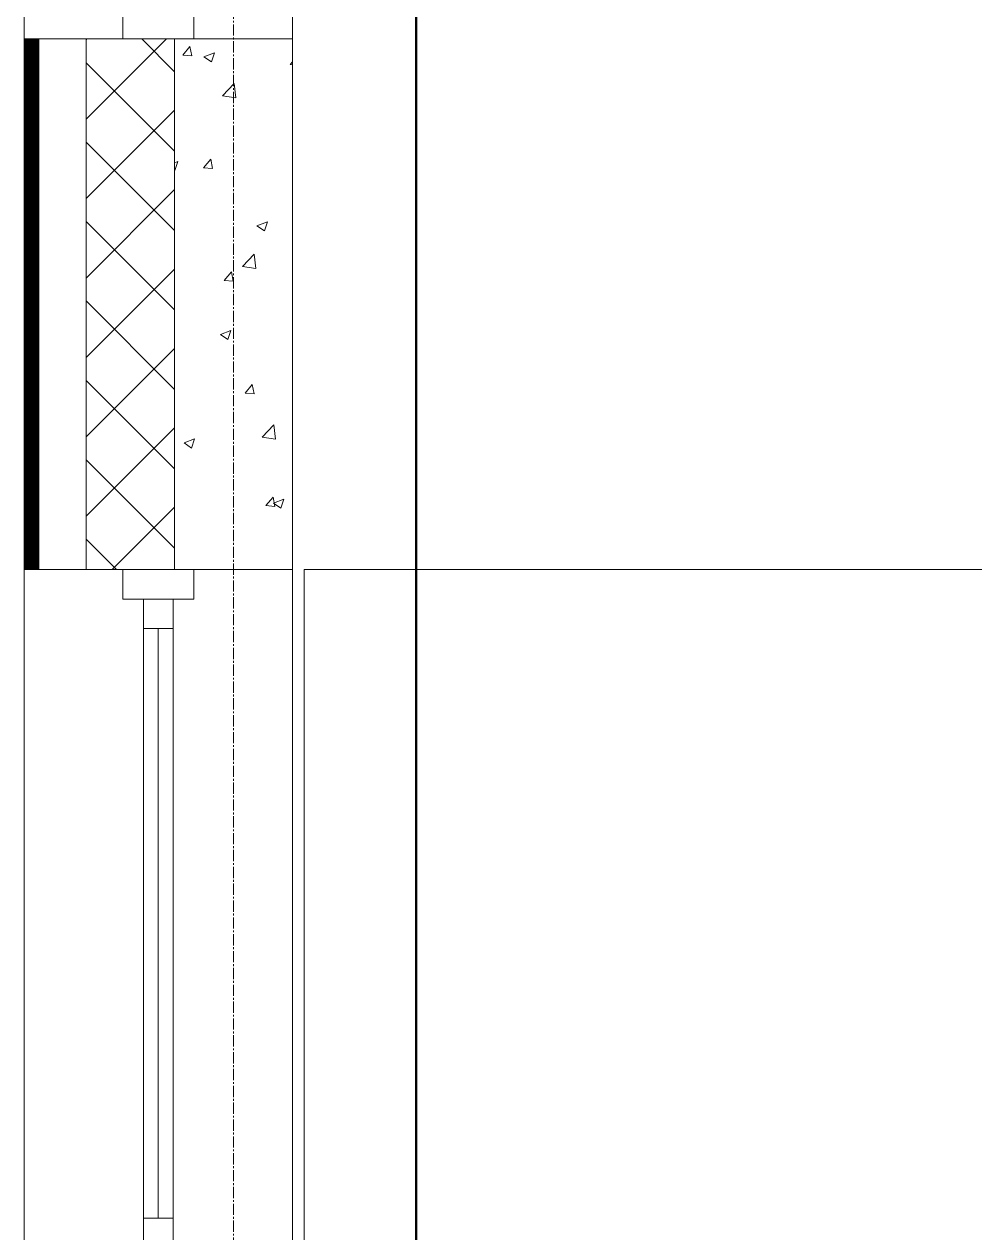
# Model space of a CAD drawing. Header units: millimetres. Extents: x -24360 to 609566, y -391049 to 148426.
# Drawn here: x -355 to 1257, y 18875 to 20925 of the extents above; entities that cross this region are included whole.
import ezdxf

# ---------------------------------------------------------------- set-up
doc = ezdxf.new("R2010")
doc.units = ezdxf.units.MM
doc.linetypes.add('CENTER2', pattern=[28.575, 19.05, -3.175, 3.175, -3.175])
for name, color, linetype, lineweight in [('A-Wall_Материал_Газоблок_Контур', 250, 'Continuous', 0), ('АР_Окна', 4, 'Continuous', 5), ('АР_Стены ПЕНОблок', 52, 'Continuous', 20), ('АР_Тонкая', 254, 'Continuous', 5), ('АР_Утеплитель', 31, 'Continuous', 0), ('АР_Штриховка', 8, 'Continuous', 0), ('основной', 250, 'Continuous', 15)]:
    doc.layers.add(name, color=color, linetype=linetype, lineweight=lineweight)
doc.layers.add('АР_Оси_РД_100', color=7, linetype='Continuous', lineweight=0, true_color=0x525252)
doc.layers.add('РД_Оси_100', color=7, linetype='Continuous', lineweight=0, true_color=0x525252)

# ---------------------------------------------------------------- blocks, each defined once
blk = doc.blocks.new('СОШ_2200_АР_ОСИ_М100_28.05.24')
at = {"layer": 'АР_Оси_РД_100', "linetype": 'CENTER2'}
blk.add_line((0, -6155), (0, 139938.679), dxfattribs=at)

msp = doc.modelspace()

# ---------------------------------------------------------------- linework, layer by layer
at = {"color": 2, "lineweight": 50}
msp.add_lwpolyline([(7474, 13867), (310, 13867), (310, 22504.769), (7474, 22504.769)], close=True, dxfattribs=at)
at = {"layer": 'A-Wall_Материал_Газоблок_Контур', "color": 18, "linetype": 'Continuous', "lineweight": 0, "true_color": 0x000000}
for p, q in [((-355, 22100), (-355, 20900)), ((100, 20900), (100, 22100)), ((-355, 20000), (-355, 18800)), ((100, 18800), (100, 20000))]:
    msp.add_line(p, q, dxfattribs=at)
at = {"layer": 'АР_Окна', "color": 18, "linetype": 'Continuous', "lineweight": 5, "true_color": 0x000000}
for p, q in [((-355, 22100), (-355, 20900)), ((100, 22100), (100, 20900)), ((-355, 20000), (-355, 18800)), ((100, 20000), (100, 18800)), ((-152.5, 19900), (-102.5, 19900)), ((-127.5, 19900), (-127.5, 18900)), ((-152.5, 18900), (-102.5, 18900))]:
    msp.add_line(p, q, dxfattribs=at)
for points in [[(-67.5, 20950), (-67.5, 20900), (-187.5, 20900), (-187.5, 20950)], [(-67.5, 19950), (-67.5, 20000), (-187.5, 20000), (-187.5, 19950)], [(-152.5, 19950), (-102.5, 19950), (-102.5, 18850), (-152.5, 18850)]]:
    msp.add_lwpolyline(points, close=True, dxfattribs=at)
at = {"layer": 'АР_Стены ПЕНОблок', "color": 18, "linetype": 'Continuous', "lineweight": 20, "true_color": 0x000000}
for p, q in [((100, 20900), (-100, 20900)), ((-100, 20900), (-100, 20000)), ((100, 20000), (100, 20900)), ((-100, 20000), (100, 20000))]:
    msp.add_line(p, q, dxfattribs=at)
at = {"layer": 'АР_Тонкая', "color": 18, "linetype": 'Continuous', "lineweight": 5, "true_color": 0x000000}
for p, q in [((-330, 20900), (-355, 20900)), ((-355, 20900), (-355, 20000)), ((-250, 20900), (-330, 20900)), ((-330, 20900), (-330, 20000)), ((-330, 20000), (-330, 20900)), ((-250, 20000), (-250, 20900)), ((-355, 20000), (-330, 20000)), ((-330, 20000), (-250, 20000))]:
    msp.add_line(p, q, dxfattribs=at)
at = {"layer": 'АР_Утеплитель', "color": 18, "linetype": 'Continuous', "lineweight": 0, "true_color": 0x000000}
for p, q in [((-100, 20900), (-250, 20900)), ((-250, 20900), (-250, 20000)), ((-100, 20000), (-100, 20900)), ((-250, 20000), (-100, 20000))]:
    msp.add_line(p, q, dxfattribs=at)
at = {"layer": 'АР_Штриховка', "color": 18, "linetype": 'Continuous', "lineweight": 0, "true_color": 0x000000}
for p, q in [((-355, 20899), (-330, 20899)), ((-355, 20898), (-330, 20898)), ((-355, 20897), (-330, 20897)), ((-355, 20896), (-330, 20896)), ((-355, 20895), (-330, 20895)), ((-355, 20894), (-330, 20894)), ((-355, 20893), (-330, 20893)), ((-355, 20892), (-330, 20892)), ((-355, 20891), (-330, 20891)), ((-355, 20890), (-330, 20890)), ((-250, 20898.503), (-248.503, 20900)), ((-250, 20763.799), (-113.799, 20900)), ((-100, 20844.392), (-155.608, 20900)), ((-355, 20889), (-330, 20889)), ((-355, 20888), (-330, 20888)), ((-355, 20887), (-330, 20887)), ((-355, 20886), (-330, 20886)), ((-355, 20885), (-330, 20885)), ((-355, 20884), (-330, 20884)), ((-355, 20883), (-330, 20883)), ((-355, 20882), (-330, 20882)), ((-355, 20881), (-330, 20881)), ((-355, 20880), (-330, 20880)), ((-355, 20879), (-330, 20879)), ((-355, 20878), (-330, 20878)), ((-355, 20877), (-330, 20877)), ((-355, 20876), (-330, 20876)), ((-355, 20875), (-330, 20875)), ((-355, 20874), (-330, 20874)), ((-355, 20873), (-330, 20873)), ((-355, 20872), (-330, 20872)), ((-355, 20871), (-330, 20871)), ((-355, 20870), (-330, 20870)), ((-355, 20869), (-330, 20869)), ((-86.142, 20872.589), (-73.897, 20887.182)), ((-86.142, 20872.589), (-70.96, 20871.261)), ((-70.91, 20871.27), (-73.847, 20887.191)), ((-50.16, 20869.47), (-37.526, 20860.948)), ((-50.154, 20869.484), (-32.369, 20876.311)), ((-37.524, 20860.948), (-32.374, 20876.297)), ((-355, 20868), (-330, 20868)), ((-355, 20867), (-330, 20867)), ((-355, 20866), (-330, 20866)), ((-355, 20865), (-330, 20865)), ((-355, 20864), (-330, 20864)), ((-355, 20863), (-330, 20863)), ((-355, 20862), (-330, 20862)), ((-355, 20861), (-330, 20861)), ((-355, 20860), (-330, 20860)), ((-355, 20859), (-330, 20859)), ((-355, 20858), (-330, 20858)), ((-355, 20857), (-330, 20857)), ((-355, 20856), (-330, 20856)), ((-355, 20855), (-330, 20855)), ((-355, 20854), (-330, 20854)), ((-355, 20853), (-330, 20853)), ((-355, 20852), (-330, 20852)), ((-355, 20851), (-330, 20851)), ((-355, 20850), (-330, 20850)), ((-355, 20849), (-330, 20849)), ((-100, 20709.688), (-250, 20859.688)), ((96.043, 20856.65), (100, 20861.366)), ((96.043, 20856.65), (100, 20856.304)), ((-355, 20848), (-330, 20848)), ((-355, 20847), (-330, 20847)), ((-355, 20846), (-330, 20846)), ((-355, 20845), (-330, 20845)), ((-355, 20844), (-330, 20844)), ((-355, 20843), (-330, 20843)), ((-355, 20842), (-330, 20842)), ((-355, 20841), (-330, 20841)), ((-355, 20840), (-330, 20840)), ((-355, 20839), (-330, 20839)), ((-355, 20838), (-330, 20838)), ((-355, 20837), (-330, 20837)), ((-355, 20836), (-330, 20836)), ((-355, 20835), (-330, 20835)), ((-355, 20834), (-330, 20834)), ((-355, 20833), (-330, 20833)), ((-355, 20832), (-330, 20832)), ((-355, 20831), (-330, 20831)), ((-355, 20830), (-330, 20830)), ((-355, 20829), (-330, 20829)), ((-355, 20828), (-330, 20828)), ((-355, 20827), (-330, 20827)), ((-355, 20826), (-330, 20826)), ((-355, 20825), (-330, 20825)), ((-355, 20824), (-330, 20824)), ((-355, 20823), (-330, 20823)), ((-355, 20822), (-330, 20822)), ((-355, 20821), (-330, 20821)), ((-355, 20820), (-330, 20820)), ((-355, 20819), (-330, 20819)), ((-355, 20818), (-330, 20818)), ((-355, 20817), (-330, 20817)), ((-355, 20816), (-330, 20816)), ((-355, 20815), (-330, 20815)), ((-355, 20814), (-330, 20814)), ((-355, 20813), (-330, 20813)), ((-355, 20812), (-330, 20812)), ((-355, 20811), (-330, 20811)), ((-355, 20810), (-330, 20810)), ((-355, 20809), (-330, 20809)), ((-355, 20808), (-330, 20808)), ((-18.557, 20803.616), (1.227, 20824.235)), ((4.046, 20800.114), (1.24, 20824.236)), ((-355, 20807), (-330, 20807)), ((-355, 20806), (-330, 20806)), ((-355, 20805), (-330, 20805)), ((-355, 20804), (-330, 20804)), ((-355, 20803), (-330, 20803)), ((-355, 20802), (-330, 20802)), ((-355, 20801), (-330, 20801)), ((-355, 20800), (-330, 20800)), ((-355, 20799), (-330, 20799)), ((-355, 20798), (-330, 20798)), ((-355, 20797), (-330, 20797)), ((-355, 20796), (-330, 20796)), ((-355, 20795), (-330, 20795)), ((-355, 20794), (-330, 20794)), ((-355, 20793), (-330, 20793)), ((-355, 20792), (-330, 20792)), ((-355, 20791), (-330, 20791)), ((-355, 20790), (-330, 20790)), ((-355, 20789), (-330, 20789)), ((-355, 20788), (-330, 20788)), ((-355, 20787), (-330, 20787)), ((-18.547, 20803.596), (4.043, 20800.093)), ((-355, 20786), (-330, 20786)), ((-355, 20785), (-330, 20785)), ((-355, 20784), (-330, 20784)), ((-355, 20783), (-330, 20783)), ((-355, 20782), (-330, 20782)), ((-355, 20781), (-330, 20781)), ((-355, 20780), (-330, 20780)), ((-355, 20779), (-330, 20779)), ((-355, 20778), (-330, 20778)), ((-355, 20777), (-330, 20777)), ((-355, 20776), (-330, 20776)), ((-355, 20775), (-330, 20775)), ((-355, 20774), (-330, 20774)), ((-355, 20773), (-330, 20773)), ((-355, 20772), (-330, 20772)), ((-355, 20771), (-330, 20771)), ((-355, 20770), (-330, 20770)), ((-355, 20769), (-330, 20769)), ((-355, 20768), (-330, 20768)), ((-355, 20767), (-330, 20767)), ((-250, 20629.095), (-100, 20779.095)), ((-355, 20766), (-330, 20766)), ((-355, 20765), (-330, 20765)), ((-355, 20764), (-330, 20764)), ((-355, 20763), (-330, 20763)), ((-355, 20762), (-330, 20762)), ((-355, 20761), (-330, 20761)), ((-355, 20760), (-330, 20760)), ((-355, 20759), (-330, 20759)), ((-355, 20758), (-330, 20758)), ((-355, 20757), (-330, 20757)), ((-355, 20756), (-330, 20756)), ((-355, 20755), (-330, 20755)), ((-355, 20754), (-330, 20754)), ((-355, 20753), (-330, 20753)), ((-355, 20752), (-330, 20752)), ((-355, 20751), (-330, 20751)), ((-355, 20750), (-330, 20750)), ((-355, 20749), (-330, 20749)), ((-355, 20748), (-330, 20748)), ((-355, 20747), (-330, 20747)), ((-355, 20746), (-330, 20746)), ((-355, 20745), (-330, 20745)), ((-355, 20744), (-330, 20744)), ((-355, 20743), (-330, 20743)), ((-355, 20742), (-330, 20742)), ((-355, 20741), (-330, 20741)), ((-355, 20740), (-330, 20740)), ((-355, 20739), (-330, 20739)), ((-355, 20738), (-330, 20738)), ((-355, 20737), (-330, 20737)), ((-355, 20736), (-330, 20736)), ((-355, 20735), (-330, 20735)), ((-355, 20734), (-330, 20734)), ((-355, 20733), (-330, 20733)), ((-355, 20732), (-330, 20732)), ((-355, 20731), (-330, 20731)), ((-355, 20730), (-330, 20730)), ((-355, 20729), (-330, 20729)), ((-355, 20728), (-330, 20728)), ((-355, 20727), (-330, 20727)), ((-355, 20726), (-330, 20726)), ((-355, 20725), (-330, 20725)), ((-355, 20724), (-330, 20724)), ((-355, 20723), (-330, 20723)), ((-355, 20722), (-330, 20722)), ((-355, 20721), (-330, 20721)), ((-355, 20720), (-330, 20720)), ((-355, 20719), (-330, 20719)), ((-355, 20718), (-330, 20718)), ((-355, 20717), (-330, 20717)), ((-355, 20716), (-330, 20716)), ((-355, 20715), (-330, 20715)), ((-355, 20714), (-330, 20714)), ((-355, 20713), (-330, 20713)), ((-355, 20712), (-330, 20712)), ((-355, 20711), (-330, 20711)), ((-355, 20710), (-330, 20710)), ((-355, 20709), (-330, 20709)), ((-355, 20708), (-330, 20708)), ((-355, 20707), (-330, 20707)), ((-355, 20706), (-330, 20706)), ((-355, 20705), (-330, 20705)), ((-100, 20574.984), (-250, 20724.984)), ((-355, 20704), (-330, 20704)), ((-355, 20703), (-330, 20703)), ((-355, 20702), (-330, 20702)), ((-355, 20701), (-330, 20701)), ((-355, 20700), (-330, 20700)), ((-355, 20699), (-330, 20699)), ((-355, 20698), (-330, 20698)), ((-355, 20697), (-330, 20697)), ((-355, 20696), (-330, 20696)), ((-355, 20695), (-330, 20695)), ((-355, 20694), (-330, 20694)), ((-355, 20693), (-330, 20693)), ((-355, 20692), (-330, 20692)), ((-355, 20691), (-330, 20691)), ((-355, 20690), (-330, 20690)), ((-355, 20689), (-330, 20689)), ((-355, 20688), (-330, 20688)), ((-355, 20687), (-330, 20687)), ((-355, 20686), (-330, 20686)), ((-355, 20685), (-330, 20685)), ((-100, 20689.885), (-94.172, 20692.123)), ((-99.326, 20676.76), (-94.176, 20692.109)), ((-50.898, 20681.532), (-38.653, 20696.125)), ((-35.667, 20680.213), (-38.604, 20696.134)), ((-355, 20684), (-330, 20684)), ((-355, 20683), (-330, 20683)), ((-355, 20682), (-330, 20682)), ((-355, 20681), (-330, 20681)), ((-355, 20680), (-330, 20680)), ((-355, 20679), (-330, 20679)), ((-355, 20678), (-330, 20678)), ((-355, 20677), (-330, 20677)), ((-355, 20676), (-330, 20676)), ((-355, 20675), (-330, 20675)), ((-355, 20674), (-330, 20674)), ((-355, 20673), (-330, 20673)), ((-355, 20672), (-330, 20672)), ((-355, 20671), (-330, 20671)), ((-355, 20670), (-330, 20670)), ((-355, 20669), (-330, 20669)), ((-355, 20668), (-330, 20668)), ((-355, 20667), (-330, 20667)), ((-355, 20666), (-330, 20666)), ((-355, 20665), (-330, 20665)), ((-355, 20664), (-330, 20664)), ((-100, 20677.214), (-99.328, 20676.76)), ((-50.898, 20681.532), (-35.716, 20680.204)), ((-355, 20663), (-330, 20663)), ((-355, 20662), (-330, 20662)), ((-355, 20661), (-330, 20661)), ((-355, 20660), (-330, 20660)), ((-355, 20659), (-330, 20659)), ((-355, 20658), (-330, 20658)), ((-355, 20657), (-330, 20657)), ((-355, 20656), (-330, 20656)), ((-355, 20655), (-330, 20655)), ((-355, 20654), (-330, 20654)), ((-355, 20653), (-330, 20653)), ((-355, 20652), (-330, 20652)), ((-355, 20651), (-330, 20651)), ((-355, 20650), (-330, 20650)), ((-355, 20649), (-330, 20649)), ((-355, 20648), (-330, 20648)), ((-355, 20647), (-330, 20647)), ((-355, 20646), (-330, 20646)), ((-355, 20645), (-330, 20645)), ((-355, 20644), (-330, 20644)), ((-250, 20494.392), (-100, 20644.392)), ((-355, 20643), (-330, 20643)), ((-355, 20642), (-330, 20642)), ((-355, 20641), (-330, 20641)), ((-355, 20640), (-330, 20640)), ((-355, 20639), (-330, 20639)), ((-355, 20638), (-330, 20638)), ((-355, 20637), (-330, 20637)), ((-355, 20636), (-330, 20636)), ((-355, 20635), (-330, 20635)), ((-355, 20634), (-330, 20634)), ((-355, 20633), (-330, 20633)), ((-355, 20632), (-330, 20632)), ((-355, 20631), (-330, 20631)), ((-355, 20630), (-330, 20630)), ((-355, 20629), (-330, 20629)), ((-355, 20628), (-330, 20628)), ((-355, 20627), (-330, 20627)), ((-355, 20626), (-330, 20626)), ((-355, 20625), (-330, 20625)), ((-355, 20624), (-330, 20624)), ((-355, 20623), (-330, 20623)), ((-355, 20622), (-330, 20622)), ((-355, 20621), (-330, 20621)), ((-355, 20620), (-330, 20620)), ((-355, 20619), (-330, 20619)), ((-355, 20618), (-330, 20618)), ((-355, 20617), (-330, 20617)), ((-355, 20616), (-330, 20616)), ((-355, 20615), (-330, 20615)), ((-355, 20614), (-330, 20614)), ((-355, 20613), (-330, 20613)), ((-355, 20612), (-330, 20612)), ((-355, 20611), (-330, 20611)), ((-355, 20610), (-330, 20610)), ((-355, 20609), (-330, 20609)), ((-355, 20608), (-330, 20608)), ((-355, 20607), (-330, 20607)), ((-355, 20606), (-330, 20606)), ((-355, 20605), (-330, 20605)), ((-355, 20604), (-330, 20604)), ((-355, 20603), (-330, 20603)), ((-355, 20602), (-330, 20602)), ((-355, 20601), (-330, 20601)), ((-355, 20600), (-330, 20600)), ((-355, 20599), (-330, 20599)), ((-355, 20598), (-330, 20598)), ((-355, 20597), (-330, 20597)), ((-355, 20596), (-330, 20596)), ((-355, 20595), (-330, 20595)), ((-355, 20594), (-330, 20594)), ((-355, 20593), (-330, 20593)), ((-355, 20592), (-330, 20592)), ((-355, 20591), (-330, 20591)), ((-355, 20590), (-330, 20590)), ((-355, 20589), (-330, 20589)), ((-355, 20588), (-330, 20588)), ((-355, 20587), (-330, 20587)), ((-355, 20586), (-330, 20586)), ((-355, 20585), (-330, 20585)), ((-355, 20584), (-330, 20584)), ((-355, 20583), (-330, 20583)), ((-355, 20582), (-330, 20582)), ((-100, 20440.28), (-250, 20590.28)), ((39.652, 20583.017), (52.287, 20574.495)), ((39.658, 20583.03), (57.443, 20589.857)), ((52.289, 20574.494), (57.439, 20589.843)), ((-355, 20581), (-330, 20581)), ((-355, 20580), (-330, 20580)), ((-355, 20579), (-330, 20579)), ((-355, 20578), (-330, 20578)), ((-355, 20577), (-330, 20577)), ((-355, 20576), (-330, 20576)), ((-355, 20575), (-330, 20575)), ((-355, 20574), (-330, 20574)), ((-355, 20573), (-330, 20573)), ((-355, 20572), (-330, 20572)), ((-355, 20571), (-330, 20571)), ((-355, 20570), (-330, 20570)), ((-355, 20569), (-330, 20569)), ((-355, 20568), (-330, 20568)), ((-355, 20567), (-330, 20567)), ((-355, 20566), (-330, 20566)), ((-355, 20565), (-330, 20565)), ((-355, 20564), (-330, 20564)), ((-355, 20563), (-330, 20563)), ((-355, 20562), (-330, 20562)), ((-355, 20561), (-330, 20561)), ((-355, 20560), (-330, 20560)), ((-355, 20559), (-330, 20559)), ((-355, 20558), (-330, 20558)), ((-355, 20557), (-330, 20557)), ((-355, 20556), (-330, 20556)), ((-355, 20555), (-330, 20555)), ((-355, 20554), (-330, 20554)), ((-355, 20553), (-330, 20553)), ((-355, 20552), (-330, 20552)), ((-355, 20551), (-330, 20551)), ((-355, 20550), (-330, 20550)), ((-355, 20549), (-330, 20549)), ((-355, 20548), (-330, 20548)), ((-355, 20547), (-330, 20547)), ((-355, 20546), (-330, 20546)), ((-355, 20545), (-330, 20545)), ((-355, 20544), (-330, 20544)), ((-355, 20543), (-330, 20543)), ((-355, 20542), (-330, 20542)), ((-355, 20541), (-330, 20541)), ((-355, 20540), (-330, 20540)), ((-355, 20539), (-330, 20539)), ((-355, 20538), (-330, 20538)), ((-355, 20537), (-330, 20537)), ((-355, 20536), (-330, 20536)), ((-355, 20535), (-330, 20535)), ((-355, 20534), (-330, 20534)), ((-355, 20533), (-330, 20533)), ((-355, 20532), (-330, 20532)), ((-355, 20531), (-330, 20531)), ((-355, 20530), (-330, 20530)), ((-355, 20529), (-330, 20529)), ((-355, 20528), (-330, 20528)), ((-355, 20527), (-330, 20527)), ((-355, 20526), (-330, 20526)), ((-355, 20525), (-330, 20525)), ((-355, 20524), (-330, 20524)), ((-355, 20523), (-330, 20523)), ((-355, 20522), (-330, 20522)), ((-355, 20521), (-330, 20521)), ((15.118, 20514.148), (34.902, 20534.766)), ((37.721, 20510.646), (34.914, 20534.768)), ((-355, 20520), (-330, 20520)), ((-355, 20519), (-330, 20519)), ((-355, 20518), (-330, 20518)), ((-355, 20517), (-330, 20517)), ((-355, 20516), (-330, 20516)), ((-355, 20515), (-330, 20515)), ((-355, 20514), (-330, 20514)), ((-355, 20513), (-330, 20513)), ((-355, 20512), (-330, 20512)), ((-355, 20511), (-330, 20511)), ((-355, 20510), (-330, 20510)), ((-355, 20509), (-330, 20509)), ((-355, 20508), (-330, 20508)), ((-355, 20507), (-330, 20507)), ((-355, 20506), (-330, 20506)), ((-355, 20505), (-330, 20505)), ((-355, 20504), (-330, 20504)), ((-355, 20503), (-330, 20503)), ((-355, 20502), (-330, 20502)), ((-355, 20501), (-330, 20501)), ((-355, 20500), (-330, 20500)), ((-250, 20359.688), (-100, 20509.688)), ((-15.655, 20490.475), (-3.41, 20505.068)), ((-0.424, 20489.156), (-3.361, 20505.077)), ((15.127, 20514.128), (37.717, 20510.624)), ((-355, 20499), (-330, 20499)), ((-355, 20498), (-330, 20498)), ((-355, 20497), (-330, 20497)), ((-355, 20496), (-330, 20496)), ((-355, 20495), (-330, 20495)), ((-355, 20494), (-330, 20494)), ((-355, 20493), (-330, 20493)), ((-355, 20492), (-330, 20492)), ((-355, 20491), (-330, 20491)), ((-355, 20490), (-330, 20490)), ((-355, 20489), (-330, 20489)), ((-355, 20488), (-330, 20488)), ((-355, 20487), (-330, 20487)), ((-355, 20486), (-330, 20486)), ((-355, 20485), (-330, 20485)), ((-355, 20484), (-330, 20484)), ((-355, 20483), (-330, 20483)), ((-355, 20482), (-330, 20482)), ((-355, 20481), (-330, 20481)), ((-355, 20480), (-330, 20480)), ((-15.655, 20490.475), (-0.473, 20489.147)), ((-355, 20479), (-330, 20479)), ((-355, 20478), (-330, 20478)), ((-355, 20477), (-330, 20477)), ((-355, 20476), (-330, 20476)), ((-355, 20475), (-330, 20475)), ((-355, 20474), (-330, 20474)), ((-355, 20473), (-330, 20473)), ((-355, 20472), (-330, 20472)), ((-355, 20471), (-330, 20471)), ((-355, 20470), (-330, 20470)), ((-355, 20469), (-330, 20469)), ((-355, 20468), (-330, 20468)), ((-355, 20467), (-330, 20467)), ((-355, 20466), (-330, 20466)), ((-355, 20465), (-330, 20465)), ((-355, 20464), (-330, 20464)), ((-355, 20463), (-330, 20463)), ((-355, 20462), (-330, 20462)), ((-355, 20461), (-330, 20461)), ((-355, 20460), (-330, 20460)), ((-355, 20459), (-330, 20459)), ((-355, 20458), (-330, 20458)), ((-355, 20457), (-330, 20457)), ((-355, 20456), (-330, 20456)), ((-355, 20455), (-330, 20455)), ((-355, 20454), (-330, 20454)), ((-355, 20453), (-330, 20453)), ((-355, 20452), (-330, 20452)), ((-355, 20451), (-330, 20451)), ((-355, 20450), (-330, 20450)), ((-355, 20449), (-330, 20449)), ((-355, 20448), (-330, 20448)), ((-355, 20447), (-330, 20447)), ((-355, 20446), (-330, 20446)), ((-355, 20445), (-330, 20445)), ((-355, 20444), (-330, 20444)), ((-355, 20443), (-330, 20443)), ((-355, 20442), (-330, 20442)), ((-355, 20441), (-330, 20441)), ((-355, 20440), (-330, 20440)), ((-355, 20439), (-330, 20439)), ((-100, 20305.576), (-250, 20455.576)), ((-355, 20438), (-330, 20438)), ((-355, 20437), (-330, 20437)), ((-355, 20436), (-330, 20436)), ((-355, 20435), (-330, 20435)), ((-355, 20434), (-330, 20434)), ((-355, 20433), (-330, 20433)), ((-355, 20432), (-330, 20432)), ((-355, 20431), (-330, 20431)), ((-355, 20430), (-330, 20430)), ((-355, 20429), (-330, 20429)), ((-355, 20428), (-330, 20428)), ((-355, 20427), (-330, 20427)), ((-355, 20426), (-330, 20426)), ((-355, 20425), (-330, 20425)), ((-355, 20424), (-330, 20424)), ((-355, 20423), (-330, 20423)), ((-355, 20422), (-330, 20422)), ((-355, 20421), (-330, 20421)), ((-355, 20420), (-330, 20420)), ((-355, 20419), (-330, 20419)), ((-355, 20418), (-330, 20418)), ((-355, 20417), (-330, 20417)), ((-355, 20416), (-330, 20416)), ((-355, 20415), (-330, 20415)), ((-355, 20414), (-330, 20414)), ((-355, 20413), (-330, 20413)), ((-355, 20412), (-330, 20412)), ((-355, 20411), (-330, 20411)), ((-355, 20410), (-330, 20410)), ((-355, 20409), (-330, 20409)), ((-355, 20408), (-330, 20408)), ((-355, 20407), (-330, 20407)), ((-355, 20406), (-330, 20406)), ((-355, 20405), (-330, 20405)), ((-355, 20404), (-330, 20404)), ((-355, 20403), (-330, 20403)), ((-355, 20402), (-330, 20402)), ((-355, 20401), (-330, 20401)), ((-355, 20400), (-330, 20400)), ((-355, 20399), (-330, 20399)), ((-355, 20398), (-330, 20398)), ((-22.15, 20398.829), (-9.515, 20390.307)), ((-22.144, 20398.842), (-4.359, 20405.669)), ((-9.514, 20390.307), (-4.363, 20405.656)), ((-355, 20397), (-330, 20397)), ((-355, 20396), (-330, 20396)), ((-355, 20395), (-330, 20395)), ((-355, 20394), (-330, 20394)), ((-355, 20393), (-330, 20393)), ((-355, 20392), (-330, 20392)), ((-355, 20391), (-330, 20391)), ((-355, 20390), (-330, 20390)), ((-355, 20389), (-330, 20389)), ((-355, 20388), (-330, 20388)), ((-355, 20387), (-330, 20387)), ((-355, 20386), (-330, 20386)), ((-355, 20385), (-330, 20385)), ((-355, 20384), (-330, 20384)), ((-355, 20383), (-330, 20383)), ((-355, 20382), (-330, 20382)), ((-355, 20381), (-330, 20381)), ((-355, 20380), (-330, 20380)), ((-355, 20379), (-330, 20379)), ((-355, 20378), (-330, 20378)), ((-355, 20377), (-330, 20377)), ((-355, 20376), (-330, 20376)), ((-355, 20375), (-330, 20375)), ((-355, 20374), (-330, 20374)), ((-355, 20373), (-330, 20373)), ((-355, 20372), (-330, 20372)), ((-355, 20371), (-330, 20371)), ((-355, 20370), (-330, 20370)), ((-355, 20369), (-330, 20369)), ((-355, 20368), (-330, 20368)), ((-355, 20367), (-330, 20367)), ((-355, 20366), (-330, 20366)), ((-355, 20365), (-330, 20365)), ((-355, 20364), (-330, 20364)), ((-355, 20363), (-330, 20363)), ((-355, 20362), (-330, 20362)), ((-355, 20361), (-330, 20361)), ((-355, 20360), (-330, 20360)), ((-355, 20359), (-330, 20359)), ((-355, 20358), (-330, 20358)), ((-355, 20357), (-330, 20357)), ((-250, 20224.984), (-100, 20374.984)), ((-355, 20356), (-330, 20356)), ((-355, 20355), (-330, 20355)), ((-355, 20354), (-330, 20354)), ((-355, 20353), (-330, 20353)), ((-355, 20352), (-330, 20352)), ((-355, 20351), (-330, 20351)), ((-355, 20350), (-330, 20350)), ((-355, 20349), (-330, 20349)), ((-355, 20348), (-330, 20348)), ((-355, 20347), (-330, 20347)), ((-355, 20346), (-330, 20346)), ((-355, 20345), (-330, 20345)), ((-355, 20344), (-330, 20344)), ((-355, 20343), (-330, 20343)), ((-355, 20342), (-330, 20342)), ((-355, 20341), (-330, 20341)), ((-355, 20340), (-330, 20340)), ((-355, 20339), (-330, 20339)), ((-355, 20338), (-330, 20338)), ((-355, 20337), (-330, 20337)), ((-355, 20336), (-330, 20336)), ((-355, 20335), (-330, 20335)), ((-355, 20334), (-330, 20334)), ((-355, 20333), (-330, 20333)), ((-355, 20332), (-330, 20332)), ((-355, 20331), (-330, 20331)), ((-355, 20330), (-330, 20330)), ((-355, 20329), (-330, 20329)), ((-355, 20328), (-330, 20328)), ((-355, 20327), (-330, 20327)), ((-355, 20326), (-330, 20326)), ((-355, 20325), (-330, 20325)), ((-355, 20324), (-330, 20324)), ((-355, 20323), (-330, 20323)), ((-355, 20322), (-330, 20322)), ((-355, 20321), (-330, 20321)), ((-355, 20320), (-330, 20320)), ((-355, 20319), (-330, 20319)), ((-355, 20318), (-330, 20318)), ((-355, 20317), (-330, 20317)), ((-355, 20316), (-330, 20316)), ((-100, 20170.872), (-250, 20320.872)), ((-355, 20315), (-330, 20315)), ((-355, 20314), (-330, 20314)), ((-355, 20313), (-330, 20313)), ((-355, 20312), (-330, 20312)), ((-355, 20311), (-330, 20311)), ((-355, 20310), (-330, 20310)), ((-355, 20309), (-330, 20309)), ((-355, 20308), (-330, 20308)), ((-355, 20307), (-330, 20307)), ((-355, 20306), (-330, 20306)), ((-355, 20305), (-330, 20305)), ((-355, 20304), (-330, 20304)), ((-355, 20303), (-330, 20303)), ((-355, 20302), (-330, 20302)), ((-355, 20301), (-330, 20301)), ((-355, 20300), (-330, 20300)), ((-355, 20299), (-330, 20299)), ((-355, 20298), (-330, 20298)), ((-355, 20297), (-330, 20297)), ((-355, 20296), (-330, 20296)), ((-355, 20295), (-330, 20295)), ((19.589, 20299.418), (31.834, 20314.012)), ((19.589, 20299.418), (34.771, 20298.09)), ((34.819, 20298.099), (31.882, 20314.02)), ((-355, 20294), (-330, 20294)), ((-355, 20293), (-330, 20293)), ((-355, 20292), (-330, 20292)), ((-355, 20291), (-330, 20291)), ((-355, 20290), (-330, 20290)), ((-355, 20289), (-330, 20289)), ((-355, 20288), (-330, 20288)), ((-355, 20287), (-330, 20287)), ((-355, 20286), (-330, 20286)), ((-355, 20285), (-330, 20285)), ((-355, 20284), (-330, 20284)), ((-355, 20283), (-330, 20283)), ((-355, 20282), (-330, 20282)), ((-355, 20281), (-330, 20281)), ((-355, 20280), (-330, 20280)), ((-355, 20279), (-330, 20279)), ((-355, 20278), (-330, 20278)), ((-355, 20277), (-330, 20277)), ((-355, 20276), (-330, 20276)), ((-355, 20275), (-330, 20275)), ((-355, 20274), (-330, 20274)), ((-355, 20273), (-330, 20273)), ((-355, 20272), (-330, 20272)), ((-355, 20271), (-330, 20271)), ((-355, 20270), (-330, 20270)), ((-355, 20269), (-330, 20269)), ((-355, 20268), (-330, 20268)), ((-355, 20267), (-330, 20267)), ((-355, 20266), (-330, 20266)), ((-355, 20265), (-330, 20265)), ((-355, 20264), (-330, 20264)), ((-355, 20263), (-330, 20263)), ((-355, 20262), (-330, 20262)), ((-355, 20261), (-330, 20261)), ((-355, 20260), (-330, 20260)), ((-355, 20259), (-330, 20259)), ((-355, 20258), (-330, 20258)), ((-355, 20257), (-330, 20257)), ((-355, 20256), (-330, 20256)), ((-355, 20255), (-330, 20255)), ((-355, 20254), (-330, 20254)), ((-355, 20253), (-330, 20253)), ((-355, 20252), (-330, 20252)), ((-355, 20251), (-330, 20251)), ((-355, 20250), (-330, 20250)), ((-355, 20249), (-330, 20249)), ((-355, 20248), (-330, 20248)), ((-355, 20247), (-330, 20247)), ((-355, 20246), (-330, 20246)), ((-355, 20245), (-330, 20245)), ((-355, 20244), (-330, 20244)), ((-355, 20243), (-330, 20243)), ((-355, 20242), (-330, 20242)), ((-355, 20241), (-330, 20241)), ((-355, 20240), (-330, 20240)), ((-355, 20239), (-330, 20239)), ((-355, 20238), (-330, 20238)), ((-355, 20237), (-330, 20237)), ((-355, 20236), (-330, 20236)), ((-355, 20235), (-330, 20235)), ((-355, 20234), (-330, 20234)), ((-250, 20090.28), (-100, 20240.28)), ((48.793, 20224.679), (68.577, 20245.298)), ((71.395, 20221.177), (68.589, 20245.299)), ((-355, 20233), (-330, 20233)), ((-355, 20232), (-330, 20232)), ((-355, 20231), (-330, 20231)), ((-355, 20230), (-330, 20230)), ((-355, 20229), (-330, 20229)), ((-355, 20228), (-330, 20228)), ((-355, 20227), (-330, 20227)), ((-355, 20226), (-330, 20226)), ((-355, 20225), (-330, 20225)), ((-355, 20224), (-330, 20224)), ((-355, 20223), (-330, 20223)), ((-355, 20222), (-330, 20222)), ((-355, 20221), (-330, 20221)), ((-355, 20220), (-330, 20220)), ((-355, 20219), (-330, 20219)), ((-355, 20218), (-330, 20218)), ((-355, 20217), (-330, 20217)), ((-355, 20216), (-330, 20216)), ((-355, 20215), (-330, 20215)), ((-355, 20214), (-330, 20214)), ((-355, 20213), (-330, 20213)), ((-83.952, 20214.641), (-71.317, 20206.119)), ((-83.946, 20214.654), (-66.161, 20221.481)), ((-71.316, 20206.119), (-66.165, 20221.468)), ((48.802, 20224.66), (71.392, 20221.156)), ((-355, 20212), (-330, 20212)), ((-355, 20211), (-330, 20211)), ((-355, 20210), (-330, 20210)), ((-355, 20209), (-330, 20209)), ((-355, 20208), (-330, 20208)), ((-355, 20207), (-330, 20207)), ((-355, 20206), (-330, 20206)), ((-355, 20205), (-330, 20205)), ((-355, 20204), (-330, 20204)), ((-355, 20203), (-330, 20203)), ((-355, 20202), (-330, 20202)), ((-355, 20201), (-330, 20201)), ((-355, 20200), (-330, 20200)), ((-355, 20199), (-330, 20199)), ((-355, 20198), (-330, 20198)), ((-355, 20197), (-330, 20197)), ((-355, 20196), (-330, 20196)), ((-355, 20195), (-330, 20195)), ((-355, 20194), (-330, 20194)), ((-355, 20193), (-330, 20193)), ((-355, 20192), (-330, 20192)), ((-355, 20191), (-330, 20191)), ((-355, 20190), (-330, 20190)), ((-355, 20189), (-330, 20189)), ((-355, 20188), (-330, 20188)), ((-355, 20187), (-330, 20187)), ((-355, 20186), (-330, 20186)), ((-355, 20185), (-330, 20185)), ((-355, 20184), (-330, 20184)), ((-355, 20183), (-330, 20183)), ((-355, 20182), (-330, 20182)), ((-355, 20181), (-330, 20181)), ((-355, 20180), (-330, 20180)), ((-355, 20179), (-330, 20179)), ((-355, 20178), (-330, 20178)), ((-355, 20177), (-330, 20177)), ((-355, 20176), (-330, 20176)), ((-355, 20175), (-330, 20175)), ((-355, 20174), (-330, 20174)), ((-355, 20173), (-330, 20173)), ((-355, 20172), (-330, 20172)), ((-100, 20036.169), (-250, 20186.169)), ((-355, 20171), (-330, 20171)), ((-355, 20170), (-330, 20170)), ((-355, 20169), (-330, 20169)), ((-355, 20168), (-330, 20168)), ((-355, 20167), (-330, 20167)), ((-355, 20166), (-330, 20166)), ((-355, 20165), (-330, 20165)), ((-355, 20164), (-330, 20164)), ((-355, 20163), (-330, 20163)), ((-355, 20162), (-330, 20162)), ((-355, 20161), (-330, 20161)), ((-355, 20160), (-330, 20160)), ((-355, 20159), (-330, 20159)), ((-355, 20158), (-330, 20158)), ((-355, 20157), (-330, 20157)), ((-355, 20156), (-330, 20156)), ((-355, 20155), (-330, 20155)), ((-355, 20154), (-330, 20154)), ((-355, 20153), (-330, 20153)), ((-355, 20152), (-330, 20152)), ((-355, 20151), (-330, 20151)), ((-355, 20150), (-330, 20150)), ((-355, 20149), (-330, 20149)), ((-355, 20148), (-330, 20148)), ((-355, 20147), (-330, 20147)), ((-355, 20146), (-330, 20146)), ((-355, 20145), (-330, 20145)), ((-355, 20144), (-330, 20144)), ((-355, 20143), (-330, 20143)), ((-355, 20142), (-330, 20142)), ((-355, 20141), (-330, 20141)), ((-355, 20140), (-330, 20140)), ((-355, 20139), (-330, 20139)), ((-355, 20138), (-330, 20138)), ((-355, 20137), (-330, 20137)), ((-355, 20136), (-330, 20136)), ((-355, 20135), (-330, 20135)), ((-355, 20134), (-330, 20134)), ((-355, 20133), (-330, 20133)), ((-355, 20132), (-330, 20132)), ((-355, 20131), (-330, 20131)), ((-355, 20130), (-330, 20130)), ((-355, 20129), (-330, 20129)), ((-355, 20128), (-330, 20128)), ((-355, 20127), (-330, 20127)), ((-355, 20126), (-330, 20126)), ((-355, 20125), (-330, 20125)), ((-355, 20124), (-330, 20124)), ((-355, 20123), (-330, 20123)), ((-355, 20122), (-330, 20122)), ((-355, 20121), (-330, 20121)), ((-355, 20120), (-330, 20120)), ((-355, 20119), (-330, 20119)), ((-355, 20118), (-330, 20118)), ((-355, 20117), (-330, 20117)), ((-355, 20116), (-330, 20116)), ((-355, 20115), (-330, 20115)), ((-355, 20114), (-330, 20114)), ((-355, 20113), (-330, 20113)), ((-355, 20112), (-330, 20112)), ((-355, 20111), (-330, 20111)), ((54.832, 20108.362), (67.077, 20122.955)), ((70.062, 20107.042), (67.125, 20122.963)), ((67.662, 20112.376), (80.297, 20103.854)), ((67.668, 20112.389), (85.453, 20119.216)), ((80.299, 20103.853), (85.449, 20119.202)), ((-355, 20110), (-330, 20110)), ((-355, 20109), (-330, 20109)), ((-355, 20108), (-330, 20108)), ((-355, 20107), (-330, 20107)), ((-355, 20106), (-330, 20106)), ((-355, 20105), (-330, 20105)), ((-355, 20104), (-330, 20104)), ((-355, 20103), (-330, 20103)), ((-355, 20102), (-330, 20102)), ((-355, 20101), (-330, 20101)), ((-355, 20100), (-330, 20100)), ((-355, 20099), (-330, 20099)), ((-355, 20098), (-330, 20098)), ((-355, 20097), (-330, 20097)), ((-355, 20096), (-330, 20096)), ((-355, 20095), (-330, 20095)), ((-355, 20094), (-330, 20094)), ((-355, 20093), (-330, 20093)), ((-355, 20092), (-330, 20092)), ((-355, 20091), (-330, 20091)), ((-355, 20090), (-330, 20090)), ((-205.576, 20000), (-100, 20105.576)), ((54.832, 20108.361), (70.014, 20107.033)), ((-355, 20089), (-330, 20089)), ((-355, 20088), (-330, 20088)), ((-355, 20087), (-330, 20087)), ((-355, 20086), (-330, 20086)), ((-355, 20085), (-330, 20085)), ((-355, 20084), (-330, 20084)), ((-355, 20083), (-330, 20083)), ((-355, 20082), (-330, 20082)), ((-355, 20081), (-330, 20081)), ((-355, 20080), (-330, 20080)), ((-355, 20079), (-330, 20079)), ((-355, 20078), (-330, 20078)), ((-355, 20077), (-330, 20077)), ((-355, 20076), (-330, 20076)), ((-355, 20075), (-330, 20075)), ((-355, 20074), (-330, 20074)), ((-355, 20073), (-330, 20073)), ((-355, 20072), (-330, 20072)), ((-355, 20071), (-330, 20071)), ((-355, 20070), (-330, 20070)), ((-355, 20069), (-330, 20069)), ((-355, 20068), (-330, 20068)), ((-355, 20067), (-330, 20067)), ((-355, 20066), (-330, 20066)), ((-355, 20065), (-330, 20065)), ((-355, 20064), (-330, 20064)), ((-355, 20063), (-330, 20063)), ((-355, 20062), (-330, 20062)), ((-355, 20061), (-330, 20061)), ((-355, 20060), (-330, 20060)), ((-355, 20059), (-330, 20059)), ((-355, 20058), (-330, 20058)), ((-355, 20057), (-330, 20057)), ((-355, 20056), (-330, 20056)), ((-355, 20055), (-330, 20055)), ((-355, 20054), (-330, 20054)), ((-355, 20053), (-330, 20053)), ((-355, 20052), (-330, 20052)), ((-355, 20051), (-330, 20051)), ((-355, 20050), (-330, 20050)), ((-355, 20049), (-330, 20049)), ((-198.535, 20000), (-250, 20051.465)), ((-355, 20048), (-330, 20048)), ((-355, 20047), (-330, 20047)), ((-355, 20046), (-330, 20046)), ((-355, 20045), (-330, 20045)), ((-355, 20044), (-330, 20044)), ((-355, 20043), (-330, 20043)), ((-355, 20042), (-330, 20042)), ((-355, 20041), (-330, 20041)), ((-355, 20040), (-330, 20040)), ((-355, 20039), (-330, 20039)), ((-355, 20038), (-330, 20038)), ((-355, 20037), (-330, 20037)), ((-355, 20036), (-330, 20036)), ((-355, 20035), (-330, 20035)), ((-355, 20034), (-330, 20034)), ((-355, 20033), (-330, 20033)), ((-355, 20032), (-330, 20032)), ((-355, 20031), (-330, 20031)), ((-355, 20030), (-330, 20030)), ((-355, 20029), (-330, 20029)), ((-355, 20028), (-330, 20028)), ((-355, 20027), (-330, 20027)), ((-355, 20026), (-330, 20026)), ((-355, 20025), (-330, 20025)), ((-355, 20024), (-330, 20024)), ((-355, 20023), (-330, 20023)), ((-355, 20022), (-330, 20022)), ((-355, 20021), (-330, 20021)), ((-355, 20020), (-330, 20020)), ((-355, 20019), (-330, 20019)), ((-355, 20018), (-330, 20018)), ((-355, 20017), (-330, 20017)), ((-355, 20016), (-330, 20016)), ((-355, 20015), (-330, 20015)), ((-355, 20014), (-330, 20014)), ((-355, 20013), (-330, 20013)), ((-355, 20012), (-330, 20012)), ((-355, 20011), (-330, 20011)), ((-355, 20010), (-330, 20010)), ((-355, 20009), (-330, 20009)), ((-355, 20008), (-330, 20008)), ((-355, 20007), (-330, 20007)), ((-355, 20006), (-330, 20006)), ((-355, 20005), (-330, 20005)), ((-355, 20004), (-330, 20004)), ((-355, 20003), (-330, 20003)), ((-355, 20002), (-330, 20002)), ((-355, 20001), (-330, 20001))]:
    msp.add_line(p, q, dxfattribs=at)
at = {"layer": 'основной', "lineweight": 15}
msp.add_lwpolyline([(120, 18800), (2820, 18800), (2820, 20000), (120, 20000)], close=True, dxfattribs=at)

# ---------------------------------------------------------------- block references
at = {"layer": 'РД_Оси_100'}
msp.add_blockref('СОШ_2200_АР_ОСИ_М100_28.05.24', (0, 0), dxfattribs=at)

doc.saveas('drawing.dxf')
